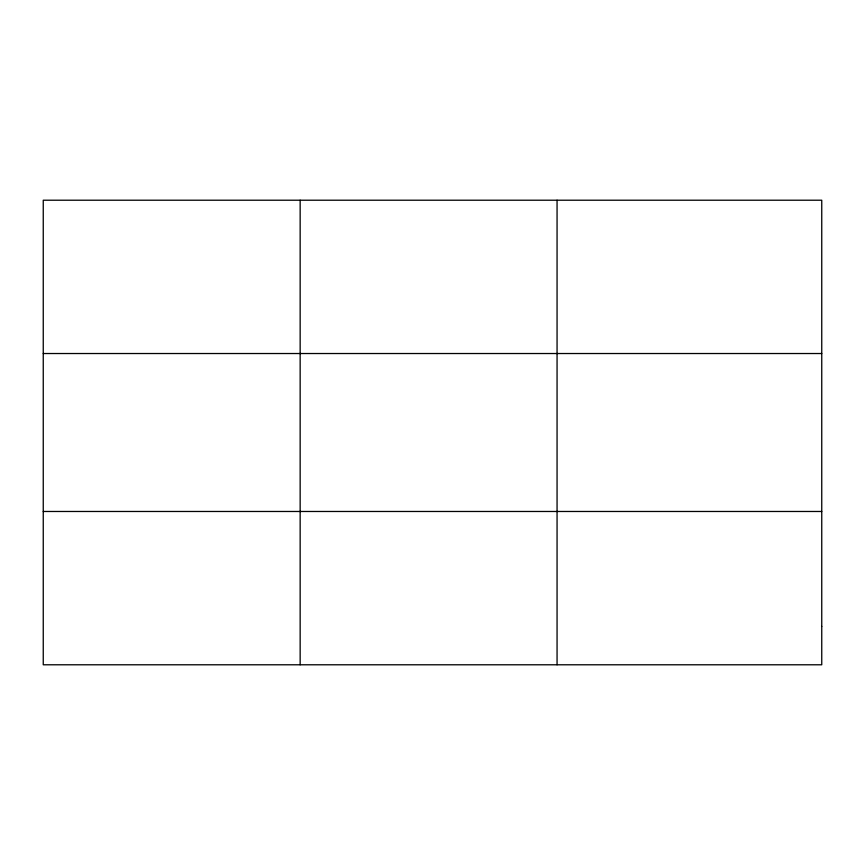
<?xml version="1.0" encoding="UTF-8"?>
<svg xmlns="http://www.w3.org/2000/svg" width="865" height="865" viewBox="0 0 865 865"><rect width="100%" height="100%" fill="white"/><g stroke="black" fill="none" stroke-linecap="round" stroke-linejoin="round"><path stroke-width="1.3" d="M300.155 664.785L300.155 200.215M557.06 664.785L557.06 200.215M43.25 353.525L821.75 353.525M43.25 511.475L821.75 511.475M821.75 626.455L821.75 664.785L43.25 664.785L43.25 200.215L821.75 200.215L821.75 626.455"/></g></svg>
